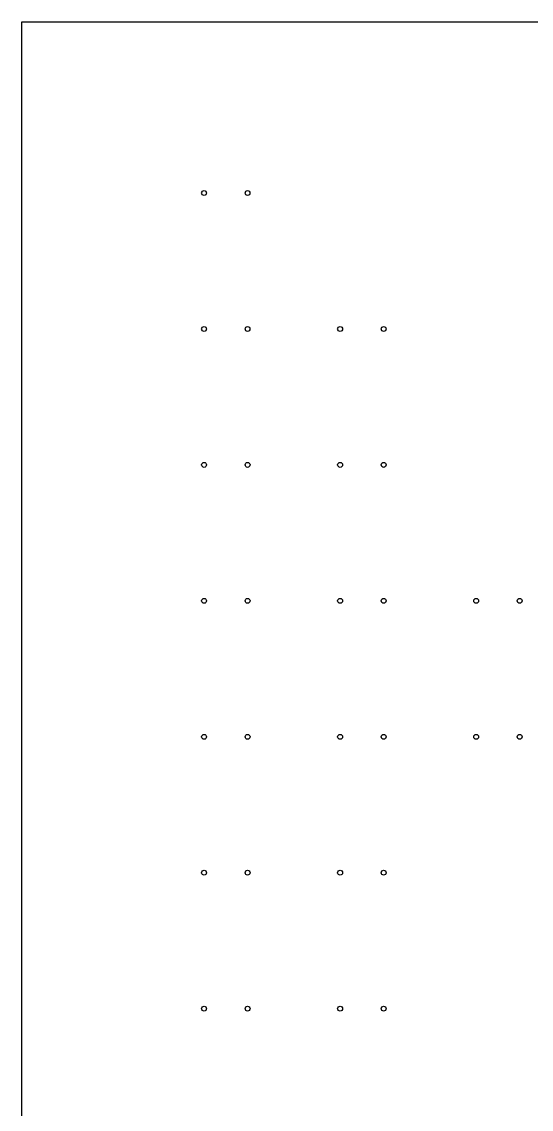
# Model space of a CAD drawing. Header units: millimetres. Extents: x -1273 to 1228, y -1403 to 598.
# Drawn here: x -1273 to -804, y -402 to 598 of the extents above; entities that cross this region are included whole.
import ezdxf

# ---------------------------------------------------------------- set-up
doc = ezdxf.new("R2010")
doc.units = ezdxf.units.MM
doc.layers.get('0').update_dxf_attribs({"linetype": 'CONTINUOUS'})

msp = doc.modelspace()

# ---------------------------------------------------------------- linework, layer by layer
msp.add_lwpolyline([(1227.5, -1402.5), (-1272.5, -1402.5), (-1272.5, 597.5), (1227.5, 597.5)], close=True)
for centre in [(-1105, 440), (-1065, 440), (-1105, 315), (-1065, 315), (-980, 315), (-940, 315), (-1105, 190), (-1065, 190), (-980, 190), (-940, 190), (-1105, 65), (-1065, 65), (-980, 65), (-940, 65), (-855, 65), (-815, 65), (-1105, -60), (-1065, -60), (-980, -60), (-940, -60), (-855, -60), (-815, -60), (-1105, -185), (-1065, -185), (-980, -185), (-940, -185), (-1105, -310), (-1065, -310), (-980, -310), (-940, -310)]:
    msp.add_circle(centre, 2.25)

doc.saveas('drawing.dxf')
